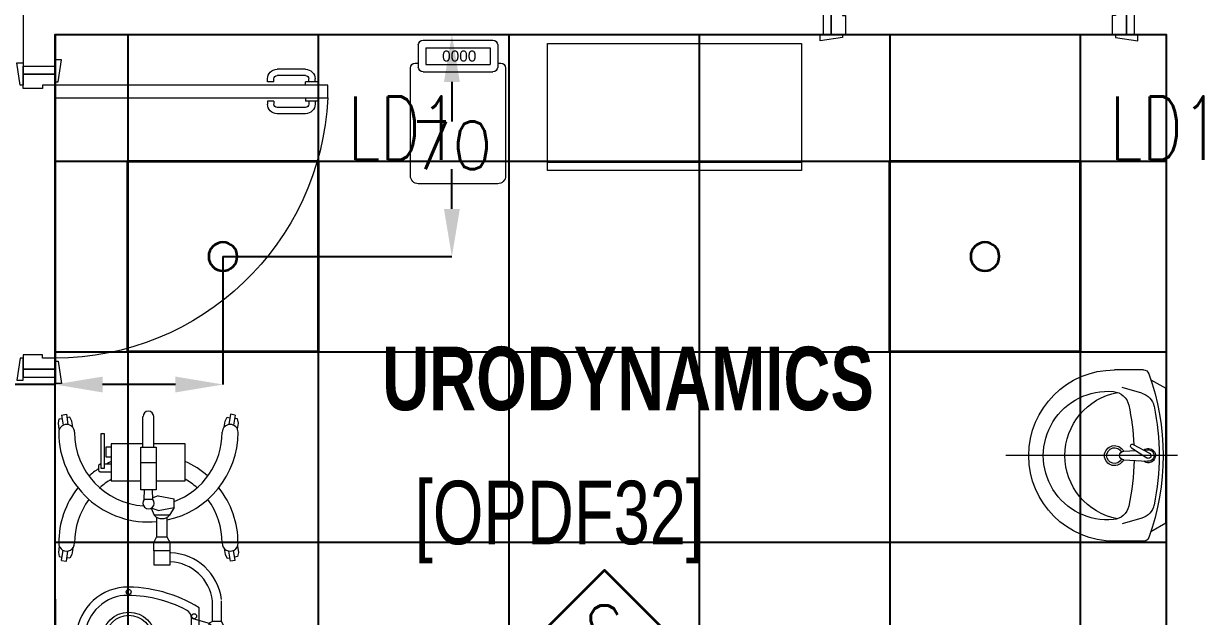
# Model space of a CAD drawing. Extents: x -12260 to 57327, y -29287 to 19916.
# Drawn here: x 34876 to 38543, y -10665 to -8795 of the extents above; entities that cross this region are included whole.
import ezdxf
from ezdxf.enums import TextEntityAlignment as Align

# ---------------------------------------------------------------- set-up
doc = ezdxf.new("R2010")
doc.units = 0
doc.header["$LTSCALE"] = 0.25
doc.linetypes.add('DASHDOT', pattern=[25.4, 12.7, -6.35, 0, -6.35])
for name, color, linetype, lineweight in [('01-First Floor$0$72_EGR_BASE_TEXT', 252, 'Continuous', 5), ('01-First Floor$0$LOADING', 253, 'Continuous', 5), ('01-First Floor$0$SANIT', 250, 'Continuous', 5), ('01-First Floor$0$Walls', 251, 'Continuous', 5), ('01-First Floor$0$Wooden Joinery', 251, 'Continuous', 5), ('E-DIM', 6, 'Continuous', 18), ('E-LITE-CIRC-NUMB', 6, 'Continuous', 25), ('E-LITE-CLNG', 150, 'Continuous', 35), ('E-LITE-CLNG-CNDT', 6, 'DASHDOT', 35), ('E-LITE-CTRL', 6, 'Continuous', 25), ('E-LITE-IDEN', 6, 'Continuous', 25), ('F-ALRM-CLNG @ 100', 33, 'Continuous', 35)]:
    doc.layers.add(name, color=color, linetype=linetype, lineweight=lineweight)
doc.layers.add('01-First Floor$0$FALSE CEILING', color=251, linetype='Continuous')
doc.layers.add('01-First Floor$0$X-WHITE glass', color=255, linetype='Continuous')
doc.styles.add('01-First Floor$0$Standard', font='arial.ttf')
doc.styles.add('01-First Floor$0$X3G_ENTITY_9EC9', font='swisscl.ttf', dxfattribs={"height": 0.2})
doc.styles.add('01-First Floor$0$X3G_ENTITY_9F38', font='swisscl.ttf', dxfattribs={"height": 0.2})
doc.styles.add('DC_SIMPLEX', font='SIMPLEX.shx', dxfattribs={"width": 0.7})
doc.styles.get("Standard").update_dxf_attribs({"font": 'romans.shx'})
doc.dimstyles.get("Standard").update_dxf_attribs({"dimtxt": 150, "dimasz": 150, "dimexe": 0.18, "dimexo": 0.0625, "dimgap": 0.09, "dimtad": 0, "dimtih": 1, "dimtoh": 1, "dimdec": 0, "dimlfac": 0.1, "dimzin": 0, "dimdsep": 46, "dimtxsty": 'Standard', "dimcen": 0.09, "dimclrd": 6, "dimadec": 0, "dimazin": 0, "dimtfac": 1, "dimtdec": 0, "dimtofl": 0, "dimtmove": 0, "dimatfit": 3, "dimfxl": 1, "dimtolj": 1, "dimtzin": 0, "dimarcsym": 0})

# ---------------------------------------------------------------- blocks, each defined once
blk = doc.blocks.new('01-First Floor$0$A$C72370EFE')
at = {"layer": '01-First Floor$0$Wooden Joinery'}
for p, q in [((-0.01, -0.03), (-0.01, -0.07)), ((0, -0.03), (-0.01, -0.03)), ((0.04, -0.03), (0.05, -0.03)), ((0.05, -0.03), (0.05, -0.07)), ((-0.05, -0.07), (-0.05, -0.16)), ((-0.03, -0.07), (-0.03, -0.16)), ((-0.01, -0.04), (-0.02, -0.04)), ((-0.01, -0.06), (-0.02, -0.06)), ((0, -0.07), (-0.01, -0.07)), ((0.04, -0.07), (0.05, -0.07)), ((0.05, -0.04), (0.06, -0.04)), ((0.05, -0.06), (0.06, -0.06)), ((0.07, -0.07), (0.07, -0.16)), ((0.09, -0.07), (0.09, -0.16)), ((-0.01, -0.17), (-0.02, -0.17)), ((-0.01, -0.17), (-0.01, -0.19)), ((0.05, -0.17), (0.06, -0.17)), ((0.05, -0.17), (0.05, -0.19)), ((-0.01, -0.19), (-0.02, -0.19)), ((0.05, -0.19), (0.06, -0.19))]:
    blk.add_line(p, q, dxfattribs=at)
for centre, radius, start, end in [((-0.02, -0.07), 0.03, 90, 180), ((-0.02, -0.07), 0.01, 90, 180), ((0.06, -0.07), 0.03, 0, 90), ((0.06, -0.07), 0.01, 0, 90), ((-0.02, -0.16), 0.03, 180, 270), ((-0.02, -0.16), 0.01, 180, 270), ((0.06, -0.16), 0.01, 270, 0), ((0.06, -0.16), 0.03, 270, 0)]:
    blk.add_arc(centre, radius, start, end, dxfattribs=at)
blk = doc.blocks.new('01-First Floor$0$A$C5DAD61B4')
at = {"layer": '01-First Floor$0$Wooden Joinery'}
for points in [[(80, 959.1), (80, 969.1), (10, 979.1), (10, 959.1)], [(940, 959.1), (940, 969.1), (1010, 979.1), (1010, 959.1)], [(70, 859.1), (70, 849.1), (0, 839.1), (0, 859.1)], [(120, 859.1), (120, 0), (80, 0), (80, 859.1)], [(950, 859.1), (950, 849.1), (1020, 839.1), (1020, 859.1)]]:
    blk.add_lwpolyline(points, close=True, dxfattribs=at)
for points in [[(45, 859.1), (45, 959.1), (20, 959.1), (20, 859.1), (45, 859.1)], [(45, 859.1), (80, 859.1), (80, 899.1), (90, 899.1), (90, 959.1), (45, 959.1), (45, 859.1)], [(975, 859.1), (940, 859.1), (940, 899.1), (930, 899.1), (930, 959.1), (975, 959.1), (975, 859.1)], [(975, 859.1), (975, 959.1), (1000, 959.1), (1000, 859.1), (975, 859.1)]]:
    blk.add_lwpolyline(points, dxfattribs=at)
blk.add_arc((80, 859.1), 860, 272.666, 0, dxfattribs=at)
at = {"layer": '01-First Floor$0$Wooden Joinery', "xscale": 999.9999999998854, "yscale": 999.9999999998854, "zscale": 999.9999999998854, "rotation": 180}
blk.add_blockref('01-First Floor$0$A$C72370EFE', (120, 0), dxfattribs=at)
blk = doc.blocks.new('01-First Floor$0$HF13461A-P')
at = {"layer": '01-First Floor$0$LOADING'}
for p, q in [((0.2579, 0.4503), (0.0379, 0.4503)), ((0.0229, 0.4353), (0.0229, 0.3653)), ((0.2493, 0.4266), (0.0466, 0.4266)), ((0.0466, 0.4266), (0.0466, 0.3739)), ((0.2493, 0.4266), (0.2493, 0.3739)), ((0.2729, 0.4353), (0.2729, 0.3653)), ((0.0229, 0.3778), (0.0129, 0.3778)), ((0.2493, 0.3739), (0.0466, 0.3739)), ((0.2829, 0.3778), (0.2729, 0.3778)), ((-0.0021, 0.3628), (-0.0021, 0.0228)), ((0.2579, 0.3503), (0.0379, 0.3503)), ((0.2979, 0.0228), (0.2979, 0.3628)), ((0.0229, -0.0022), (0.2729, -0.0022))]:
    blk.add_line(p, q, dxfattribs=at)
for centre, radius, start, end in [((0.0379, 0.4353), 0.015, 90, 180), ((0.2579, 0.4353), 0.015, 0, 90), ((0.0129, 0.3628), 0.015, 90, 180), ((0.2829, 0.3628), 0.015, 0, 90), ((0.0379, 0.3653), 0.015, 180, 270), ((0.2579, 0.3653), 0.015, 270, 0), ((0.0229, 0.0228), 0.025, 180, 270), ((0.2729, 0.0228), 0.025, 270, 0)]:
    blk.add_arc(centre, radius, start, end, dxfattribs=at)
at = {"layer": '01-First Floor$0$LOADING', "style": '01-First Floor$0$Standard'}
blk.add_text('0000', height=0.03477, dxfattribs=at).set_placement((0.0901, 0.3829))
blk = doc.blocks.new('01-First Floor$0$GF21027-P')
at = {"layer": '01-First Floor$0$LOADING'}
for p, q in [((0.4, 0.4), (-0.4, 0.4)), ((-0.4, 0.4), (-0.4, 0)), ((0.4, 0), (0.4, 0.4)), ((-0.4, 0.025), (0.4, 0.025)), ((-0.4, 0), (0.4, 0))]:
    blk.add_line(p, q, dxfattribs=at)
blk = doc.blocks.new('01-First Floor$0$mobile light')
at = {"layer": '01-First Floor$0$LOADING'}
for p, q in [((1882.58, -498.29), (1882.35, -499.8)), ((1882.58, -498.29), (1885.78, -498.78)), ((1883.78, -497.56), (1883.65, -498.45)), ((1885.1, -497.29), (1883.78, -497.56)), ((1887.04, -497.59), (1885.1, -497.29)), ((1923.94, -497.59), (1925.88, -497.29)), ((1928.41, -498.29), (1925.2, -498.78)), ((1925.88, -497.29), (1927.2, -497.56)), ((1927.2, -497.56), (1927.33, -498.45)), ((1928.41, -498.29), (1928.63, -499.8)), ((1882.35, -499.8), (1885.55, -500.28)), ((1883.28, -500.85), (1883.42, -499.96)), ((1884.47, -501.5), (1883.28, -500.85)), ((1886.4, -501.79), (1884.47, -501.5)), ((1924.58, -501.79), (1926.52, -501.5)), ((1928.63, -499.8), (1925.43, -500.28)), ((1926.52, -501.5), (1927.7, -500.85)), ((1927.7, -500.85), (1927.56, -499.96)), ((1948.76, -501.94), (1947.59, -502.62)), ((1953.47, -501.94), (1948.76, -501.94)), ((1958.23, -506.5), (1953.47, -501.94)), ((1947.59, -502.62), (1941.09, -502.62)), ((1947.59, -505.45), (1941.09, -505.45)), ((1947.59, -502.62), (1947.59, -505.45)), ((1947.59, -505.45), (1948.15, -506.5)), ((1948.15, -506.5), (1952.41, -502.55)), ((1963.08, -509.67), (1943.3, -509.67)), ((1946.6, -512.08), (1948.15, -506.5)), ((1958.23, -506.5), (1948.15, -506.5)), ((1959.78, -512.08), (1958.23, -506.5)), ((1959.78, -512.08), (1946.6, -512.08)), ((1908.01, -522.53), (1909, -517.55)), ((1911.69, -517.55), (1909, -517.55)), ((1912.69, -522.53), (1911.69, -517.55)), ((1911.69, -517.55), (1914.17, -518.99)), ((1914.17, -518.99), (1914.17, -523.77)), ((1921.08, -519.69), (1914.74, -519.69)), ((1922.73, -518.8), (1921.08, -519.69)), ((1921.08, -519.69), (1921.08, -523.01)), ((1921.08, -519.69), (1921.08, -523.01)), ((1925.38, -518.8), (1922.73, -518.8)), ((1892.68, -523.97), (1883.05, -523.97)), ((1892.68, -528.06), (1892.68, -523.24)), ((1892.68, -523.24), (1906.16, -523.24)), ((1897.5, -528.06), (1897.5, -523.24)), ((1906.16, -523.24), (1906.16, -528.06)), ((1909.15, -524.25), (1906.16, -524.32)), ((1908.01, -522.53), (1908.62, -524.28)), ((1909.15, -524.25), (1909.15, -526.94)), ((1912.69, -522.53), (1911.9, -524.78)), ((1911.9, -524.78), (1914.17, -523.77)), ((1921.08, -523.01), (1914.77, -523.01)), ((1922.73, -523.93), (1921.08, -523.04)), ((1925.38, -523.93), (1922.73, -523.93)), ((1892.68, -527.34), (1883.05, -527.34)), ((1906.16, -528.06), (1892.68, -528.06)), ((1909.15, -526.94), (1906.16, -526.87)), ((1884.47, -549.77), (1883.28, -550.42)), ((1886.4, -549.48), (1884.47, -549.77)), ((1924.58, -549.48), (1926.52, -549.77)), ((1926.52, -549.77), (1927.7, -550.42)), ((1882.35, -551.47), (1885.55, -550.99)), ((1882.58, -552.98), (1882.35, -551.47)), ((1882.58, -552.98), (1885.78, -552.5)), ((1883.28, -550.42), (1883.42, -551.31)), ((1883.78, -553.71), (1883.65, -552.82)), ((1885.1, -553.98), (1883.78, -553.71)), ((1887.04, -553.69), (1885.1, -553.98)), ((1923.94, -553.69), (1925.88, -553.98)), ((1928.41, -552.98), (1925.2, -552.5)), ((1928.63, -551.47), (1925.43, -550.99)), ((1925.88, -553.98), (1927.2, -553.71)), ((1927.2, -553.71), (1927.33, -552.82)), ((1927.7, -550.42), (1927.56, -551.31)), ((1928.41, -552.98), (1928.63, -551.47))]:
    blk.add_line(p, q, dxfattribs=at)
for points in [[(1903.33, -523.24), (1903.33, -514.02), (1891.61, -514.02), (1891.61, -523.97)], [(1891.61, -527.34), (1891.61, -537.34), (1903.33, -537.34), (1903.33, -528.06)], [(1954.27, -524.55), (1954.27, -528.82), (1952.05, -528.82), (1952.05, -524.5)], [(1892.74, -537.34), (1892.74, -539.04), (1895.76, -539.04), (1895.76, -537.34)], [(1898.05, -537.34), (1898.05, -539.5)], [(1898.05, -540.63), (1898.05, -540.87), (1898.53, -541.35), (1900.02, -541.35), (1900.5, -540.87), (1900.5, -537.34)]]:
    blk.add_lwpolyline(points, dxfattribs=at)
for points in [[(1929.78, -518.8), (1925.38, -518.8), (1925.38, -523.93), (1929.78, -523.93)], [(1899.3, -539.5), (1888.5, -539.5), (1888.5, -540.63), (1899.3, -540.63)]]:
    blk.add_lwpolyline(points, close=True, dxfattribs=at)
for centre, radius in [((1945.96, -511.25), 0.793), ((1960.42, -511.25), 0.793), ((1953.01, -531.79), 8.32), ((1953.01, -531.79), 7.35), ((1938.31, -531.85), 0.793), ((1968.07, -531.85), 0.793), ((1953.19, -546.77), 0.793)]:
    blk.add_circle(centre, radius, dxfattribs=at)
for centre, radius, start, end in [((1888.02, -499.89), 2.5, 90, 270), ((1888.02, -525.64), 28.25, 12.1463, 90), ((1922.96, -525.64), 28.25, 90, 128.2073), ((1922.96, -499.89), 2.5, 270, 90), ((1888.02, -525.64), 23.25, 20.3387, 90), ((1922.96, -525.64), 23.25, 90, 126.3743), ((1942.82, -519.31), 16.86, 97.1293, 177.6115), ((1942.82, -519.31), 13.97, 97.1293, 177.6115), ((1922.96, -525.64), 28.25, 138.4974, 155.7305), ((1980.13, -532.49), 43.32, 148.2167, 181.2501), ((1926.25, -532.49), 43.32, 358.7499, 31.7833), ((1922.96, -525.64), 23.25, 138.7224, 150.0382), ((1946.6, -514.96), 2.89, 90, 152.4092), ((1959.78, -514.96), 2.89, 27.5908, 90), ((1980.13, -532.49), 40.72, 152.4092, 181.2501), ((1926.25, -532.49), 40.72, 358.7499, 27.5908), ((1911.94, -521.38), 3.27, 313.0112, 46.9888), ((1883.05, -525.65), 1.68, 90, 270), ((1888.02, -525.64), 28.25, 270, 5.3386), ((1910.32, -525.6), 1.78, 229.0673, 130.9327), ((1888.02, -525.64), 23.25, 270, 356.3184), ((1953.19, -531.93), 16.44, 185.2361, 354.7639), ((1953.19, -531.93), 13.84, 185.2361, 354.7639), ((1922.96, -525.64), 28.25, 204.483, 208.105), ((1922.96, -525.64), 23.25, 210.2349, 221.2776), ((1922.96, -525.64), 28.25, 213.7985, 221.5026), ((1922.96, -525.64), 23.25, 233.6257, 270), ((1888.02, -551.39), 2.5, 90, 270), ((1922.96, -525.64), 28.25, 231.7927, 270), ((1922.96, -551.39), 2.5, 270, 90)]:
    blk.add_arc(centre, radius, start, end, dxfattribs=at)
blk = doc.blocks.new('01-First Floor$0$lav-manta 60')
at = {"layer": '01-First Floor$0$SANIT'}
for p, q in [((-0.2658, -0.0529), (-0.2358, 0)), ((-0.2358, 0), (0.2358, 0)), ((0, 0.04), (0, -0.56)), ((0.2658, -0.0529), (0.2358, 0)), ((-0.3, -0.0789), (-0.3, -0.18)), ((-0.015, -0.1473), (-0.0199, -0.064)), ((0.0274, -0.121), (-0.0078, -0.0673)), ((0.0389, -0.1142), (0.0087, -0.0575)), ((0.0191, -0.077), (0.0199, -0.064)), ((0.3, -0.0789), (0.3, -0.18)), ((-0.2185, -0.0841), (-0.2383, -0.1537)), ((0.015, -0.1473), (0.0174, -0.1057)), ((0.2185, -0.0841), (0.2383, -0.1537))]:
    blk.add_line(p, q, dxfattribs=at)
for centre, radius, start, end in [((0, -0.8557), 0.8457, 70.1771, 109.8229), ((0, -0.8696), 0.8457, 78.1914, 101.8086), ((0, -0.0617), 0.025, 320.7474, 220.368), ((-0.28, -0.0789), 0.02, 109.8229, 180), ((-0.1608, -0.1006), 0.06, 101.8086, 164.0794), ((0, -0.0617), 0.02, 353.2671, 186.682), ((0, -0.0617), 0.00966, 25.4127, 215.9577), ((0.1608, -0.1006), 0.06, 15.9206, 78.1914), ((0.28, -0.0789), 0.02, 0, 70.1771), ((0, -0.9572), 0.8457, 91.1572, 102.0883), ((0, -0.9572), 0.8457, 88.5486, 88.844), ((0.0332, -0.1176), 0.00666, 210.6852, 30.6852), ((0, -0.9572), 0.8457, 77.9117, 87.4274), ((-0.1645, -0.189), 0.06, 102.0883, 174.8142), ((0, -0.18), 0.035, 115.3106, 64.6894), ((0, -0.18), 0.0275, 117.1496, 62.8504), ((0, -0.1473), 0.015, 180, 0), ((0.1645, -0.189), 0.06, 5.1858, 77.9117), ((0, -0.18), 0.3, 180, 0), ((0, -0.2039), 0.2252, 174.8142, 5.1858), ((0, -0.1282), 0.2252, 190.6097, 349.3903)]:
    blk.add_arc(centre, radius, start, end, dxfattribs=at)
blk = doc.blocks.new('01-First Floor')
at = {"layer": '01-First Floor$0$FALSE CEILING', "linetype": 'Continuous'}
for p, q in [((35206, -12830), (35206, -8830)), ((35806, -12830), (35806, -8830)), ((36406, -12830), (36406, -8830)), ((37006, -12830), (37006, -8830)), ((37606, -12830), (37606, -8830)), ((38206, -12830), (38206, -8830)), ((34976, -9230), (38476, -9230)), ((34976, -9830), (38476, -9830)), ((34976, -10430), (38476, -10430))]:
    blk.add_line(p, q, dxfattribs=at)
at = {"layer": '01-First Floor$0$FALSE CEILING'}
blk.add_lwpolyline([(34976, -12830), (34976, -10710), (34976, -10710), (34976, -8830), (38476, -8830), (38476, -12830), (34976, -12830)], dxfattribs=at)
at = {"layer": '01-First Floor$0$Walls'}
for p, q in [((34876, -5856.9), (34876, -8970)), ((34976, -8930), (34976, -8830)), ((34976, -8830), (37396, -8830)), ((38376, -8830), (38476, -8830)), ((38476, -8830), (38476, -12830)), ((34876, -8930), (34976, -8930)), ((34876, -9910), (34976, -9910)), ((34976, -9910), (34976, -10610))]:
    blk.add_line(p, q, dxfattribs=at)
at = {"layer": '01-First Floor$0$X-WHITE glass', "color": 253, "lineweight": 30, "ltscale": 6, "true_color": 0x9898cc}
blk.add_line((34976, -12830), (34976, -10610), dxfattribs=at)
at = {"layer": '01-First Floor$0$LOADING', "lineweight": 0, "xscale": -1000, "yscale": 1000, "zscale": 1000}
blk.add_blockref('01-First Floor$0$HF13461A-P', (36393.1, -9298.5, -0.2), dxfattribs=at)
at = {"layer": '01-First Floor$0$LOADING', "color": 1, "xscale": -1000, "yscale": 1000, "zscale": 1000, "rotation": 359.9999999790884}
blk.add_blockref('01-First Floor$0$GF21027-P', (36927.1, -9258.8, -0.1), dxfattribs=at)
at = {"layer": '01-First Floor$0$LOADING', "xscale": 10, "yscale": 10, "zscale": 10, "rotation": 269.9999999999999}
blk.add_blockref('01-First Floor$0$mobile light', (40526.4, 8796.3, -0.2), dxfattribs=at)
at = {"layer": '01-First Floor$0$SANIT', "xscale": -900.000000000201, "yscale": 900.000000000201, "zscale": 900.000000000201, "rotation": 270}
blk.add_blockref('01-First Floor$0$lav-manta 60', (38474.9, -10157.3), dxfattribs=at)
at = {"layer": '01-First Floor$0$Wooden Joinery', "rotation": 180}
blk.add_blockref('01-First Floor$0$A$C5DAD61B4', (38396, -7870.9), dxfattribs=at)
at = {"layer": '01-First Floor$0$Wooden Joinery', "xscale": -1, "rotation": 90}
blk.add_blockref('01-First Floor$0$A$C5DAD61B4', (35835.1, -8910), dxfattribs=at)
at = {"layer": '01-First Floor$0$72_EGR_BASE_TEXT', "char_height": 200, "attachment_point": 2}
for s, insert, style in [('{\\fSwis721 LtCn BT|b1|i0|c0|p34;URODYNAMICS}', (36780.6, -9814.3, 0), '01-First Floor$0$X3G_ENTITY_9EC9'), ('[OPDF32]', (36564.5, -10236.6, 0), '01-First Floor$0$X3G_ENTITY_9F38')]:
    blk.add_mtext(s, dxfattribs=dict(at, insert=insert, style=style))
blk = doc.blocks.new('*U16')
blk.add_lwpolyline([(-300, 300), (-300, -300), (300, -300), (300, 300)], close=True)
blk.add_circle((0, 0), 45)
at = {"layer": 'E-LITE-CIRC-NUMB', "style": 'DC_SIMPLEX', "width": 0.7, "flags": 8}
blk.add_attdef('CIRCUIT', text='', height=200, rotation=0, dxfattribs=at).set_placement((-473.9, 300), align=Align.RIGHT)
at = {"layer": 'E-LITE-CTRL', "style": 'DC_SIMPLEX', "width": 0.7, "flags": 8}
blk.add_attdef('CONTROL', (1118.9, -935), '', height=200, rotation=360, dxfattribs=at)
at = {"layer": 'E-LITE-IDEN', "style": 'DC_SIMPLEX', "width": 0.7, "flags": 8}
blk.add_attdef('TYPE', (460.4, 457.6), '', height=200, rotation=360, dxfattribs=at)
blk = doc.blocks.new('A$C5CF53093')
blk.add_lwpolyline([(0, -212.1), (-212.1, 0), (0, 212.1), (212.1, 0)], close=True)
blk = doc.blocks.new('*U31')
at = {"xscale": 0.01, "yscale": 0.01, "zscale": 0.01}
blk.add_blockref('A$C5CF53093', (0.007, -0.007), dxfattribs=at)
at = {"color": 6, "style": 'DC_SIMPLEX', "width": 0.7, "flags": 8}
blk.add_attdef('TYPE', text='', height=2, rotation=360, dxfattribs=at).set_placement((0, 0), align=Align.MIDDLE_CENTER)
blk = doc.blocks.new('*D153')
at = {"layer": 'Defpoints', "color": 0}
for p in [(35504.9, -8830), (36225.9, -8830), (35504.9, -9530, -0.1)]:
    blk.add_point(p, dxfattribs=at)
at = {"layer": 'E-DIM', "color": 0, "lineweight": -2, "transparency": 16777216}
for p, q in [((35505, -8830), (36226.1, -8830)), ((35505, -9530), (36226.1, -9530))]:
    blk.add_line(p, q, dxfattribs=at)
at = {"layer": 'E-DIM', "color": 6, "lineweight": -2, "transparency": 16777216}
for p, q in [((36225.9, -8980), (36225.9, -9104.9)), ((36225.9, -9380), (36225.9, -9255.1))]:
    blk.add_line(p, q, dxfattribs=at)
at = {"layer": 'E-DIM', "color": 6, "transparency": 16777216}
for points in [[(36200.9, -8980), (36250.9, -8980), (36225.9, -8830)], [(36200.9, -9380), (36250.9, -9380), (36225.9, -9530)]]:
    blk.add_solid(points, dxfattribs=at)
at = {"layer": 'E-DIM', "color": 7, "transparency": 16777216, "insert": (36225.9, -9180), "char_height": 150, "attachment_point": 5}
blk.add_mtext('\\A1;70', dxfattribs=at)
blk = doc.blocks.new('*D154')
at = {"layer": 'Defpoints', "color": 0}
for p in [(34976, -8830), (35504.9, -9530, -0.1), (34976, -9933.3)]:
    blk.add_point(p, dxfattribs=at)
at = {"layer": 'E-DIM', "color": 0, "lineweight": -2, "transparency": 16777216}
for p, q in [((34976, -8830.1), (34976, -9933.5)), ((35504.9, -9530.1), (35504.9, -9933.5))]:
    blk.add_line(p, q, dxfattribs=at)
at = {"layer": 'E-DIM', "color": 6, "lineweight": -2, "transparency": 16777216}
for p, q in [((34976, -9933.3), (34826, -9933.3)), ((35354.9, -9933.3), (35126, -9933.3))]:
    blk.add_line(p, q, dxfattribs=at)
at = {"layer": 'E-DIM', "color": 6, "transparency": 16777216}
for points in [[(35126, -9908.3), (35126, -9958.3), (34976, -9933.3)], [(35354.9, -9908.3), (35354.9, -9958.3), (35504.9, -9933.3)]]:
    blk.add_solid(points, dxfattribs=at)
at = {"layer": 'E-DIM', "color": 7, "transparency": 16777216, "insert": (34704.5, -9933.3), "char_height": 150, "attachment_point": 5}
blk.add_mtext('\\A1;53', dxfattribs=at)

msp = doc.modelspace()

# ---------------------------------------------------------------- block references
at = {"layer": 'E-LITE-CLNG'}
ref = msp.add_blockref('*U16', (35504.9, -9530, -0.1), dxfattribs=dict(at, xscale=-1))
ref.add_attrib('TYPE', 'LD1', (35898.4, -9225.5, -0.1), dxfattribs={"layer": 'E-LITE-IDEN', "height": 200, "rotation": 0, "style": 'DC_SIMPLEX', "width": 0.7, "flags": 8})
ref = msp.add_blockref('*U16', (37904.9, -9530, -0.1), dxfattribs=dict(at, xscale=-1))
ref.add_attrib('TYPE', 'LD1', (38298.4, -9225.5, -0.1), dxfattribs={"layer": 'E-LITE-IDEN', "height": 200, "rotation": 0, "style": 'DC_SIMPLEX', "width": 0.7, "flags": 8})
at = {"layer": 'E-LITE-CLNG-CNDT'}
msp.add_blockref('01-First Floor', (0, 0), dxfattribs=at)
at = {"layer": 'F-ALRM-CLNG @ 100', "xscale": 100, "yscale": 100, "zscale": 100}
msp.add_blockref('*U31', (36706, -10730), dxfattribs=at).add_auto_attribs({'TYPE': 'S'})

# ---------------------------------------------------------------- dimensions: what is measured, and where the dimension line sits
at = {"layer": 'E-DIM'}
dim = msp.add_linear_dim(base=(34976, -9933.3), p1=(35504.9, -9530, -0.1), p2=(34976, -8830), dimstyle='Standard', override={"dimclrt": 7}, dxfattribs=at)
dim.commit()
dim.dimension.update_dxf_attribs({"geometry": '*D154', "text_midpoint": (34704.5, -9933.3)})
dim = msp.add_linear_dim(base=(36225.9, -8830), p1=(35504.9, -9530, -0.1), p2=(35504.9, -8830), angle=90, dimstyle='Standard', override={"dimclrt": 7}, dxfattribs=at)
dim.commit()
dim.dimension.update_dxf_attribs({"geometry": '*D153', "text_midpoint": (36225.9, -9180)})

doc.saveas('drawing.dxf')
